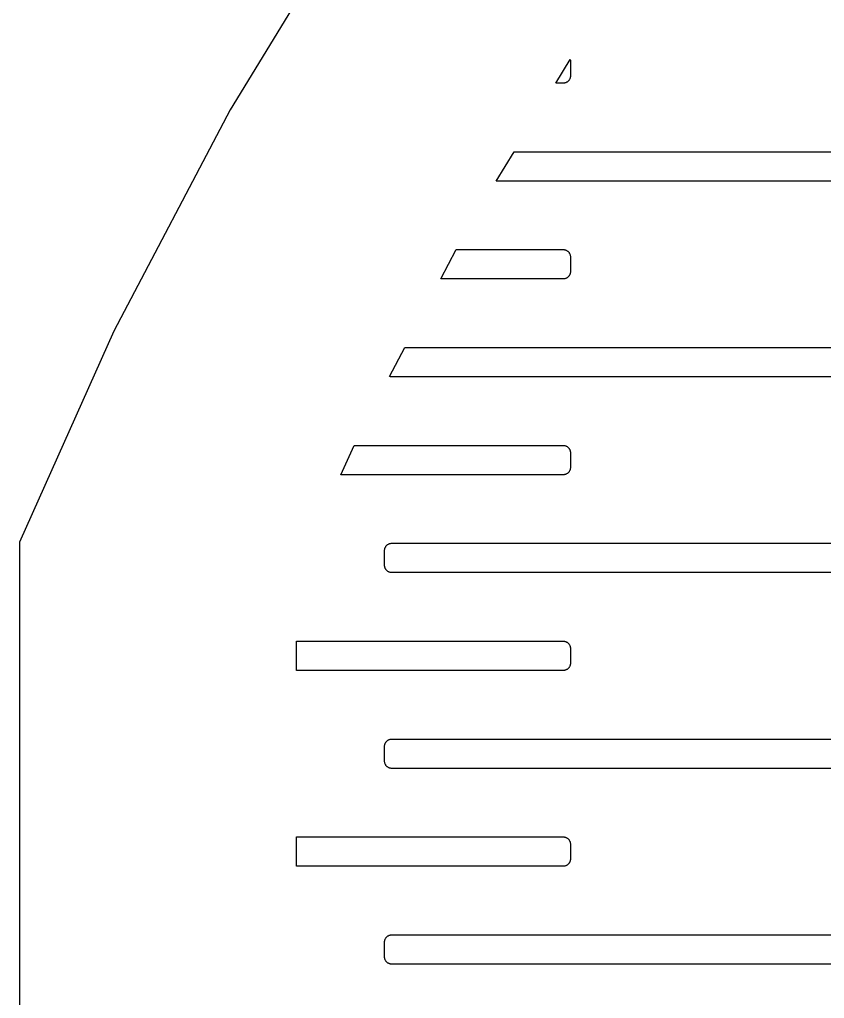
# Model space of a CAD drawing. Header units: metres. Extents: x -156 to 156, y -163 to 163.
# Drawn here: x -156.23 to -123.31, y 41.3 to 81.3 of the extents above; entities that cross this region are included whole.
import ezdxf

# ---------------------------------------------------------------- set-up
doc = ezdxf.new("R2010")
doc.units = ezdxf.units.M

msp = doc.modelspace()

# ---------------------------------------------------------------- linework, layer by layer
for p, q in [((-142.28, 86.3482), (-147.616, 77.6068)), ((-134.297, 78.7), (-133.707, 79.6659)), ((-133.707, 79.6659), (-133.705, 79.6562)), ((-133.705, 79.6562), (-133.702, 79.6376)), ((-133.702, 79.6376), (-133.701, 79.6188)), ((-133.701, 79.6188), (-133.7, 79.6)), ((-133.7, 79.6), (-133.7, 79)), ((-133.769, 78.8088), (-133.781, 78.7946)), ((-133.757, 78.8237), (-133.769, 78.8088)), ((-133.747, 78.8392), (-133.757, 78.8237)), ((-133.737, 78.8555), (-133.747, 78.8392)), ((-133.729, 78.8723), (-133.737, 78.8555)), ((-133.721, 78.8896), (-133.729, 78.8723)), ((-133.715, 78.9073), (-133.721, 78.8896)), ((-133.709, 78.9254), (-133.715, 78.9073)), ((-133.705, 78.9438), (-133.709, 78.9254)), ((-133.702, 78.9624), (-133.705, 78.9438)), ((-133.701, 78.9812), (-133.702, 78.9624)), ((-133.7, 79), (-133.701, 78.9812)), ((-134, 78.7), (-134.297, 78.7)), ((-133.981, 78.7006), (-134, 78.7)), ((-133.962, 78.7024), (-133.981, 78.7006)), ((-133.944, 78.7053), (-133.962, 78.7024)), ((-133.925, 78.7094), (-133.944, 78.7053)), ((-133.907, 78.7147), (-133.925, 78.7094)), ((-133.89, 78.7211), (-133.907, 78.7147)), ((-133.872, 78.7285), (-133.89, 78.7211)), ((-133.855, 78.7371), (-133.872, 78.7285)), ((-133.839, 78.7467), (-133.855, 78.7371)), ((-133.824, 78.7573), (-133.839, 78.7467)), ((-133.809, 78.7688), (-133.824, 78.7573)), ((-133.795, 78.7813), (-133.809, 78.7688)), ((-133.781, 78.7946), (-133.795, 78.7813)), ((-147.616, 77.6068), (-152.372, 68.5681)), ((-136.739, 74.7), (-136.006, 75.9)), ((-136.006, 75.9), (-114, 75.9)), ((-114, 74.7), (-136.739, 74.7)), ((-139.003, 70.7), (-138.371, 71.9)), ((-138.371, 71.9), (-134, 71.9)), ((-134, 71.9), (-133.981, 71.8994)), ((-133.981, 71.8994), (-133.962, 71.8976)), ((-133.962, 71.8976), (-133.944, 71.8947)), ((-133.944, 71.8947), (-133.925, 71.8906)), ((-133.925, 71.8906), (-133.907, 71.8853)), ((-133.907, 71.8853), (-133.89, 71.8789)), ((-133.89, 71.8789), (-133.872, 71.8714)), ((-133.872, 71.8714), (-133.855, 71.8629)), ((-133.855, 71.8629), (-133.839, 71.8533)), ((-133.839, 71.8533), (-133.824, 71.8427)), ((-133.824, 71.8427), (-133.809, 71.8311)), ((-133.809, 71.8311), (-133.795, 71.8187)), ((-133.795, 71.8187), (-133.781, 71.8054)), ((-133.781, 71.8054), (-133.769, 71.7912)), ((-133.769, 71.7912), (-133.757, 71.7763)), ((-133.757, 71.7763), (-133.747, 71.7607)), ((-133.747, 71.7607), (-133.737, 71.7445)), ((-133.737, 71.7445), (-133.729, 71.7277)), ((-133.729, 71.7277), (-133.721, 71.7104)), ((-133.721, 71.7104), (-133.715, 71.6927)), ((-133.715, 71.6927), (-133.709, 71.6746)), ((-133.709, 71.6746), (-133.705, 71.6562)), ((-133.705, 71.6562), (-133.702, 71.6376)), ((-133.702, 71.6376), (-133.701, 71.6188)), ((-133.701, 71.6188), (-133.7, 71.6)), ((-133.7, 71.6), (-133.7, 71)), ((-133.769, 70.8088), (-133.781, 70.7946)), ((-133.757, 70.8237), (-133.769, 70.8088)), ((-133.747, 70.8392), (-133.757, 70.8237)), ((-133.737, 70.8555), (-133.747, 70.8392)), ((-133.729, 70.8723), (-133.737, 70.8555)), ((-133.721, 70.8896), (-133.729, 70.8723)), ((-133.715, 70.9073), (-133.721, 70.8896)), ((-133.709, 70.9254), (-133.715, 70.9073)), ((-133.705, 70.9438), (-133.709, 70.9254)), ((-133.702, 70.9624), (-133.705, 70.9438)), ((-133.701, 70.9812), (-133.702, 70.9624)), ((-133.7, 71), (-133.701, 70.9812)), ((-134, 70.7), (-139.003, 70.7)), ((-133.981, 70.7006), (-134, 70.7)), ((-133.962, 70.7024), (-133.981, 70.7006)), ((-133.944, 70.7053), (-133.962, 70.7024)), ((-133.925, 70.7094), (-133.944, 70.7053)), ((-133.907, 70.7147), (-133.925, 70.7094)), ((-133.89, 70.7211), (-133.907, 70.7147)), ((-133.872, 70.7285), (-133.89, 70.7211)), ((-133.855, 70.7371), (-133.872, 70.7285)), ((-133.839, 70.7467), (-133.855, 70.7371)), ((-133.824, 70.7573), (-133.839, 70.7467)), ((-133.809, 70.7688), (-133.824, 70.7573)), ((-133.795, 70.7813), (-133.809, 70.7688)), ((-133.781, 70.7946), (-133.795, 70.7813)), ((-152.372, 68.5681), (-156.229, 59.9425)), ((-141.099, 66.7168), (-140.476, 67.9)), ((-140.476, 67.9), (-114, 67.9)), ((-141.093, 66.7147), (-141.099, 66.7168)), ((-141.075, 66.7094), (-141.093, 66.7147)), ((-141.056, 66.7053), (-141.075, 66.7094)), ((-141.038, 66.7024), (-141.056, 66.7053)), ((-141.019, 66.7006), (-141.038, 66.7024)), ((-141, 66.7), (-141.019, 66.7006)), ((-114, 66.7), (-141, 66.7)), ((-143.083, 62.7), (-142.546, 63.9)), ((-142.546, 63.9), (-134, 63.9)), ((-134, 63.9), (-133.981, 63.8994)), ((-133.981, 63.8994), (-133.962, 63.8976)), ((-133.962, 63.8976), (-133.944, 63.8947)), ((-133.944, 63.8947), (-133.925, 63.8906)), ((-133.925, 63.8906), (-133.907, 63.8853)), ((-133.907, 63.8853), (-133.89, 63.8789)), ((-133.89, 63.8789), (-133.872, 63.8714)), ((-133.872, 63.8714), (-133.855, 63.8629)), ((-133.855, 63.8629), (-133.839, 63.8533)), ((-133.839, 63.8533), (-133.824, 63.8427)), ((-133.824, 63.8427), (-133.809, 63.8311)), ((-133.809, 63.8311), (-133.795, 63.8187)), ((-133.795, 63.8187), (-133.781, 63.8054)), ((-133.781, 63.8054), (-133.769, 63.7912)), ((-133.769, 63.7912), (-133.757, 63.7763)), ((-133.757, 63.7763), (-133.747, 63.7607)), ((-133.747, 63.7607), (-133.737, 63.7445)), ((-133.737, 63.7445), (-133.729, 63.7277)), ((-133.729, 63.7277), (-133.721, 63.7104)), ((-133.721, 63.7104), (-133.715, 63.6927)), ((-133.715, 63.6927), (-133.709, 63.6746)), ((-133.709, 63.6746), (-133.705, 63.6562)), ((-133.705, 63.6562), (-133.702, 63.6376)), ((-133.702, 63.6376), (-133.701, 63.6188)), ((-133.701, 63.6188), (-133.7, 63.6)), ((-133.7, 63.6), (-133.7, 63)), ((-133.769, 62.8088), (-133.781, 62.7946)), ((-133.757, 62.8237), (-133.769, 62.8088)), ((-133.747, 62.8392), (-133.757, 62.8237)), ((-133.737, 62.8555), (-133.747, 62.8392)), ((-133.729, 62.8723), (-133.737, 62.8555)), ((-133.721, 62.8896), (-133.729, 62.8723)), ((-133.715, 62.9073), (-133.721, 62.8896)), ((-133.709, 62.9254), (-133.715, 62.9073)), ((-133.705, 62.9438), (-133.709, 62.9254)), ((-133.702, 62.9624), (-133.705, 62.9438)), ((-133.701, 62.9812), (-133.702, 62.9624)), ((-133.7, 63), (-133.701, 62.9812)), ((-134, 62.7), (-143.083, 62.7)), ((-133.981, 62.7006), (-134, 62.7)), ((-133.962, 62.7024), (-133.981, 62.7006)), ((-133.944, 62.7053), (-133.962, 62.7024)), ((-133.925, 62.7094), (-133.944, 62.7053)), ((-133.907, 62.7147), (-133.925, 62.7094)), ((-133.89, 62.7211), (-133.907, 62.7147)), ((-133.872, 62.7285), (-133.89, 62.7211)), ((-133.855, 62.7371), (-133.872, 62.7285)), ((-133.839, 62.7467), (-133.855, 62.7371)), ((-133.824, 62.7573), (-133.839, 62.7467)), ((-133.809, 62.7688), (-133.824, 62.7573)), ((-133.795, 62.7813), (-133.809, 62.7688)), ((-133.781, 62.7946), (-133.795, 62.7813)), ((-156.229, 59.9425), (-156.229, -59.9425)), ((-141.3, 59.6), (-141.299, 59.6188)), ((-141.3, 59), (-141.3, 59.6)), ((-141.299, 59.6188), (-141.298, 59.6376)), ((-141.298, 59.6376), (-141.295, 59.6562)), ((-141.295, 59.6562), (-141.291, 59.6746)), ((-141.291, 59.6746), (-141.285, 59.6927)), ((-141.285, 59.6927), (-141.279, 59.7104)), ((-141.279, 59.7104), (-141.271, 59.7277)), ((-141.271, 59.7277), (-141.263, 59.7445)), ((-141.263, 59.7445), (-141.253, 59.7607)), ((-141.253, 59.7607), (-141.243, 59.7763)), ((-141.243, 59.7763), (-141.231, 59.7912)), ((-141.231, 59.7912), (-141.219, 59.8054)), ((-141.219, 59.8054), (-141.205, 59.8187)), ((-141.205, 59.8187), (-141.191, 59.8311)), ((-141.191, 59.8311), (-141.176, 59.8427)), ((-141.176, 59.8427), (-141.161, 59.8533)), ((-141.161, 59.8533), (-141.145, 59.8629)), ((-141.145, 59.8629), (-141.128, 59.8714)), ((-141.128, 59.8714), (-141.11, 59.8789)), ((-141.11, 59.8789), (-141.093, 59.8853)), ((-141.093, 59.8853), (-141.075, 59.8906)), ((-141.075, 59.8906), (-141.056, 59.8947)), ((-141.056, 59.8947), (-141.038, 59.8976)), ((-141.038, 59.8976), (-141.019, 59.8994)), ((-141.019, 59.8994), (-141, 59.9)), ((-141, 59.9), (-114, 59.9)), ((-141.299, 58.9812), (-141.3, 59)), ((-141.298, 58.9624), (-141.299, 58.9812)), ((-141.295, 58.9438), (-141.298, 58.9624)), ((-141.291, 58.9254), (-141.295, 58.9438)), ((-141.285, 58.9073), (-141.291, 58.9254)), ((-141.279, 58.8896), (-141.285, 58.9073)), ((-141.271, 58.8723), (-141.279, 58.8896)), ((-141.263, 58.8555), (-141.271, 58.8723)), ((-141.253, 58.8392), (-141.263, 58.8555)), ((-141.243, 58.8237), (-141.253, 58.8392)), ((-141.231, 58.8088), (-141.243, 58.8237)), ((-141.219, 58.7946), (-141.231, 58.8088)), ((-141.205, 58.7813), (-141.219, 58.7946)), ((-141.191, 58.7688), (-141.205, 58.7813)), ((-141.176, 58.7573), (-141.191, 58.7688)), ((-141.161, 58.7467), (-141.176, 58.7573)), ((-141.145, 58.7371), (-141.161, 58.7467)), ((-141.128, 58.7285), (-141.145, 58.7371)), ((-141.11, 58.7211), (-141.128, 58.7285)), ((-141.093, 58.7147), (-141.11, 58.7211)), ((-141.075, 58.7094), (-141.093, 58.7147)), ((-141.056, 58.7053), (-141.075, 58.7094)), ((-141.038, 58.7024), (-141.056, 58.7053)), ((-141.019, 58.7006), (-141.038, 58.7024)), ((-141, 58.7), (-141.019, 58.7006)), ((-114, 58.7), (-141, 58.7)), ((-144.899, 54.7), (-144.899, 55.9)), ((-144.899, 55.9), (-134, 55.9)), ((-134, 55.9), (-133.981, 55.8994)), ((-133.981, 55.8994), (-133.962, 55.8976)), ((-133.962, 55.8976), (-133.944, 55.8947)), ((-133.944, 55.8947), (-133.925, 55.8906)), ((-133.925, 55.8906), (-133.907, 55.8853)), ((-133.907, 55.8853), (-133.89, 55.8789)), ((-133.89, 55.8789), (-133.872, 55.8714)), ((-133.872, 55.8714), (-133.855, 55.8629)), ((-133.855, 55.8629), (-133.839, 55.8533)), ((-133.839, 55.8533), (-133.824, 55.8427)), ((-133.824, 55.8427), (-133.809, 55.8311)), ((-133.809, 55.8311), (-133.795, 55.8187)), ((-133.795, 55.8187), (-133.781, 55.8054)), ((-133.781, 55.8054), (-133.769, 55.7912)), ((-133.769, 55.7912), (-133.757, 55.7763)), ((-133.757, 55.7763), (-133.747, 55.7607)), ((-133.747, 55.7607), (-133.737, 55.7445)), ((-133.737, 55.7445), (-133.729, 55.7277)), ((-133.729, 55.7277), (-133.721, 55.7104)), ((-133.721, 55.7104), (-133.715, 55.6927)), ((-133.715, 55.6927), (-133.709, 55.6746)), ((-133.709, 55.6746), (-133.705, 55.6562)), ((-133.705, 55.6562), (-133.702, 55.6376)), ((-133.702, 55.6376), (-133.701, 55.6188)), ((-133.701, 55.6188), (-133.7, 55.6)), ((-133.7, 55.6), (-133.7, 55)), ((-133.769, 54.8088), (-133.781, 54.7946)), ((-133.757, 54.8237), (-133.769, 54.8088)), ((-133.747, 54.8392), (-133.757, 54.8237)), ((-133.737, 54.8555), (-133.747, 54.8392)), ((-133.729, 54.8723), (-133.737, 54.8555)), ((-133.721, 54.8896), (-133.729, 54.8723)), ((-133.715, 54.9073), (-133.721, 54.8896)), ((-133.709, 54.9254), (-133.715, 54.9073)), ((-133.705, 54.9438), (-133.709, 54.9254)), ((-133.702, 54.9624), (-133.705, 54.9438)), ((-133.701, 54.9812), (-133.702, 54.9624)), ((-133.7, 55), (-133.701, 54.9812)), ((-134, 54.7), (-144.899, 54.7)), ((-133.981, 54.7006), (-134, 54.7)), ((-133.962, 54.7024), (-133.981, 54.7006)), ((-133.944, 54.7053), (-133.962, 54.7024)), ((-133.925, 54.7094), (-133.944, 54.7053)), ((-133.907, 54.7147), (-133.925, 54.7094)), ((-133.89, 54.7211), (-133.907, 54.7147)), ((-133.872, 54.7285), (-133.89, 54.7211)), ((-133.855, 54.7371), (-133.872, 54.7285)), ((-133.839, 54.7467), (-133.855, 54.7371)), ((-133.824, 54.7573), (-133.839, 54.7467)), ((-133.809, 54.7688), (-133.824, 54.7573)), ((-133.795, 54.7813), (-133.809, 54.7688)), ((-133.781, 54.7946), (-133.795, 54.7813)), ((-141.3, 51.6), (-141.299, 51.6188)), ((-141.3, 51), (-141.3, 51.6)), ((-141.299, 51.6188), (-141.298, 51.6376)), ((-141.298, 51.6376), (-141.295, 51.6562)), ((-141.295, 51.6562), (-141.291, 51.6746)), ((-141.291, 51.6746), (-141.285, 51.6927)), ((-141.285, 51.6927), (-141.279, 51.7104)), ((-141.279, 51.7104), (-141.271, 51.7277)), ((-141.271, 51.7277), (-141.263, 51.7445)), ((-141.263, 51.7445), (-141.253, 51.7607)), ((-141.253, 51.7607), (-141.243, 51.7763)), ((-141.243, 51.7763), (-141.231, 51.7912)), ((-141.231, 51.7912), (-141.219, 51.8054)), ((-141.219, 51.8054), (-141.205, 51.8187)), ((-141.205, 51.8187), (-141.191, 51.8311)), ((-141.191, 51.8311), (-141.176, 51.8427)), ((-141.176, 51.8427), (-141.161, 51.8533)), ((-141.161, 51.8533), (-141.145, 51.8629)), ((-141.145, 51.8629), (-141.128, 51.8714)), ((-141.128, 51.8714), (-141.11, 51.8789)), ((-141.11, 51.8789), (-141.093, 51.8853)), ((-141.093, 51.8853), (-141.075, 51.8906)), ((-141.075, 51.8906), (-141.056, 51.8947)), ((-141.056, 51.8947), (-141.038, 51.8976)), ((-141.038, 51.8976), (-141.019, 51.8994)), ((-141.019, 51.8994), (-141, 51.9)), ((-141, 51.9), (-114, 51.9)), ((-141.299, 50.9812), (-141.3, 51)), ((-141.298, 50.9624), (-141.299, 50.9812)), ((-141.295, 50.9438), (-141.298, 50.9624)), ((-141.291, 50.9254), (-141.295, 50.9438)), ((-141.285, 50.9073), (-141.291, 50.9254)), ((-141.279, 50.8896), (-141.285, 50.9073)), ((-141.271, 50.8723), (-141.279, 50.8896)), ((-141.263, 50.8555), (-141.271, 50.8723)), ((-141.253, 50.8392), (-141.263, 50.8555)), ((-141.243, 50.8237), (-141.253, 50.8392)), ((-141.231, 50.8088), (-141.243, 50.8237)), ((-141.219, 50.7946), (-141.231, 50.8088)), ((-141.205, 50.7813), (-141.219, 50.7946)), ((-141.191, 50.7688), (-141.205, 50.7813)), ((-141.176, 50.7573), (-141.191, 50.7688)), ((-141.161, 50.7467), (-141.176, 50.7573)), ((-141.145, 50.7371), (-141.161, 50.7467)), ((-141.128, 50.7285), (-141.145, 50.7371)), ((-141.11, 50.7211), (-141.128, 50.7285)), ((-141.093, 50.7147), (-141.11, 50.7211)), ((-141.075, 50.7094), (-141.093, 50.7147)), ((-141.056, 50.7053), (-141.075, 50.7094)), ((-141.038, 50.7024), (-141.056, 50.7053)), ((-141.019, 50.7006), (-141.038, 50.7024)), ((-141, 50.7), (-141.019, 50.7006)), ((-114, 50.7), (-141, 50.7)), ((-144.899, 46.7), (-144.899, 47.9)), ((-144.899, 47.9), (-134, 47.9)), ((-134, 47.9), (-133.981, 47.8994)), ((-133.981, 47.8994), (-133.962, 47.8976)), ((-133.962, 47.8976), (-133.944, 47.8947)), ((-133.944, 47.8947), (-133.925, 47.8906)), ((-133.925, 47.8906), (-133.907, 47.8853)), ((-133.907, 47.8853), (-133.89, 47.8789)), ((-133.89, 47.8789), (-133.872, 47.8714)), ((-133.872, 47.8714), (-133.855, 47.8629)), ((-133.855, 47.8629), (-133.839, 47.8533)), ((-133.839, 47.8533), (-133.824, 47.8427)), ((-133.824, 47.8427), (-133.809, 47.8311)), ((-133.809, 47.8311), (-133.795, 47.8187)), ((-133.795, 47.8187), (-133.781, 47.8054)), ((-133.781, 47.8054), (-133.769, 47.7912)), ((-133.769, 47.7912), (-133.757, 47.7763)), ((-133.757, 47.7763), (-133.747, 47.7607)), ((-133.747, 47.7607), (-133.737, 47.7445)), ((-133.737, 47.7445), (-133.729, 47.7277)), ((-133.729, 47.7277), (-133.721, 47.7104)), ((-133.721, 47.7104), (-133.715, 47.6927)), ((-133.715, 47.6927), (-133.709, 47.6746)), ((-133.709, 47.6746), (-133.705, 47.6562)), ((-133.705, 47.6562), (-133.702, 47.6376)), ((-133.702, 47.6376), (-133.701, 47.6188)), ((-133.701, 47.6188), (-133.7, 47.6)), ((-133.7, 47.6), (-133.7, 47)), ((-133.769, 46.8088), (-133.781, 46.7946)), ((-133.757, 46.8237), (-133.769, 46.8088)), ((-133.747, 46.8392), (-133.757, 46.8237)), ((-133.737, 46.8555), (-133.747, 46.8392)), ((-133.729, 46.8723), (-133.737, 46.8555)), ((-133.721, 46.8896), (-133.729, 46.8723)), ((-133.715, 46.9073), (-133.721, 46.8896)), ((-133.709, 46.9254), (-133.715, 46.9073)), ((-133.705, 46.9438), (-133.709, 46.9254)), ((-133.702, 46.9624), (-133.705, 46.9438)), ((-133.701, 46.9812), (-133.702, 46.9624)), ((-133.7, 47), (-133.701, 46.9812)), ((-134, 46.7), (-144.899, 46.7)), ((-133.981, 46.7006), (-134, 46.7)), ((-133.962, 46.7024), (-133.981, 46.7006)), ((-133.944, 46.7053), (-133.962, 46.7024)), ((-133.925, 46.7094), (-133.944, 46.7053)), ((-133.907, 46.7147), (-133.925, 46.7094)), ((-133.89, 46.7211), (-133.907, 46.7147)), ((-133.872, 46.7285), (-133.89, 46.7211)), ((-133.855, 46.7371), (-133.872, 46.7285)), ((-133.839, 46.7467), (-133.855, 46.7371)), ((-133.824, 46.7573), (-133.839, 46.7467)), ((-133.809, 46.7688), (-133.824, 46.7573)), ((-133.795, 46.7813), (-133.809, 46.7688)), ((-133.781, 46.7946), (-133.795, 46.7813)), ((-141.3, 43.6), (-141.299, 43.6188)), ((-141.3, 43), (-141.3, 43.6)), ((-141.299, 43.6188), (-141.298, 43.6376)), ((-141.298, 43.6376), (-141.295, 43.6562)), ((-141.295, 43.6562), (-141.291, 43.6746)), ((-141.291, 43.6746), (-141.285, 43.6927)), ((-141.285, 43.6927), (-141.279, 43.7104)), ((-141.279, 43.7104), (-141.271, 43.7277)), ((-141.271, 43.7277), (-141.263, 43.7445)), ((-141.263, 43.7445), (-141.253, 43.7607)), ((-141.253, 43.7607), (-141.243, 43.7763)), ((-141.243, 43.7763), (-141.231, 43.7912)), ((-141.231, 43.7912), (-141.219, 43.8054)), ((-141.219, 43.8054), (-141.205, 43.8187)), ((-141.205, 43.8187), (-141.191, 43.8311)), ((-141.191, 43.8311), (-141.176, 43.8427)), ((-141.176, 43.8427), (-141.161, 43.8533)), ((-141.161, 43.8533), (-141.145, 43.8629)), ((-141.145, 43.8629), (-141.128, 43.8714)), ((-141.128, 43.8714), (-141.11, 43.8789)), ((-141.11, 43.8789), (-141.093, 43.8853)), ((-141.093, 43.8853), (-141.075, 43.8906)), ((-141.075, 43.8906), (-141.056, 43.8947)), ((-141.056, 43.8947), (-141.038, 43.8976)), ((-141.038, 43.8976), (-141.019, 43.8994)), ((-141.019, 43.8994), (-141, 43.9)), ((-141, 43.9), (-114, 43.9)), ((-141.299, 42.9812), (-141.3, 43)), ((-141.298, 42.9624), (-141.299, 42.9812)), ((-141.295, 42.9438), (-141.298, 42.9624)), ((-141.291, 42.9254), (-141.295, 42.9438)), ((-141.285, 42.9073), (-141.291, 42.9254)), ((-141.279, 42.8896), (-141.285, 42.9073)), ((-141.271, 42.8723), (-141.279, 42.8896)), ((-141.263, 42.8555), (-141.271, 42.8723)), ((-141.253, 42.8392), (-141.263, 42.8555)), ((-141.243, 42.8237), (-141.253, 42.8392)), ((-141.231, 42.8088), (-141.243, 42.8237)), ((-141.219, 42.7946), (-141.231, 42.8088)), ((-141.205, 42.7813), (-141.219, 42.7946)), ((-141.191, 42.7688), (-141.205, 42.7813)), ((-141.176, 42.7573), (-141.191, 42.7688)), ((-141.161, 42.7467), (-141.176, 42.7573)), ((-141.145, 42.7371), (-141.161, 42.7467)), ((-141.128, 42.7285), (-141.145, 42.7371)), ((-141.11, 42.7211), (-141.128, 42.7285)), ((-141.093, 42.7147), (-141.11, 42.7211)), ((-141.075, 42.7094), (-141.093, 42.7147)), ((-141.056, 42.7053), (-141.075, 42.7094)), ((-141.038, 42.7024), (-141.056, 42.7053)), ((-141.019, 42.7006), (-141.038, 42.7024)), ((-141, 42.7), (-141.019, 42.7006)), ((-114, 42.7), (-141, 42.7))]:
    msp.add_line(p, q)

doc.saveas('drawing.dxf')
